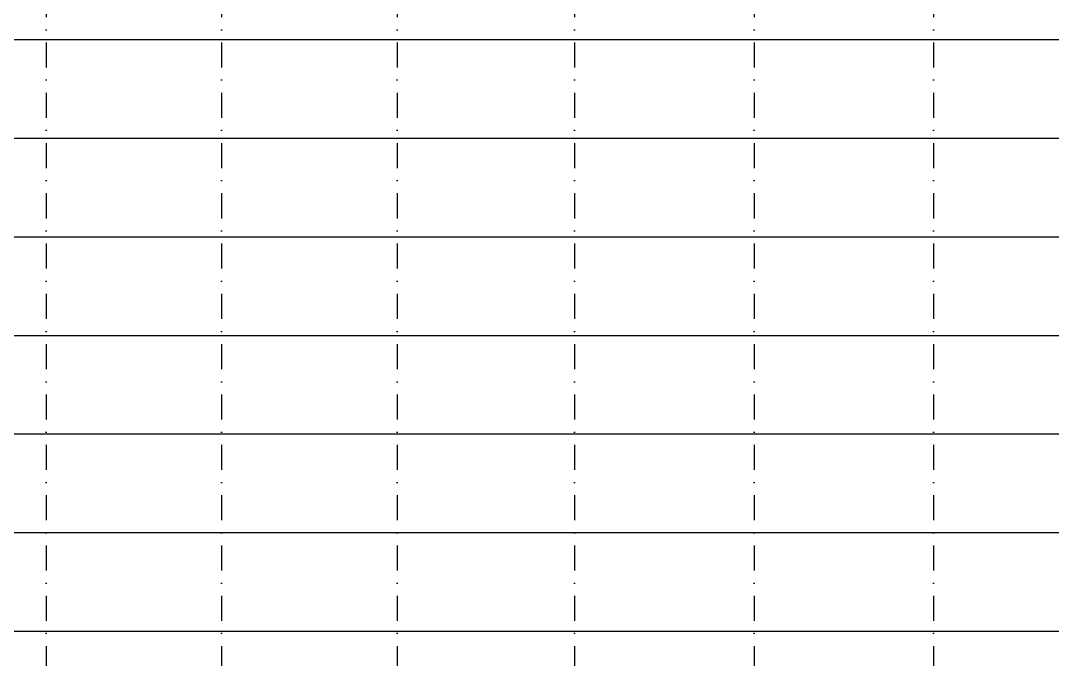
# Model space of a CAD drawing. Header units: metres. Extents: x -121 to 9872, y 3505 to 10721.
# Drawn here: x 3207 to 3730, y 6213 to 6537 of the extents above; entities that cross this region are included whole.
import ezdxf

# ---------------------------------------------------------------- set-up
doc = ezdxf.new("R2010")
doc.units = ezdxf.units.M
doc.linetypes.add('DASHDOT', pattern=[25.4, 12.7, -6.35, 0, -6.35])
doc.layers.add('GRID', color=253, linetype='Continuous')

msp = doc.modelspace()

# ---------------------------------------------------------------- linework, layer by layer
at = {"layer": 'GRID', "linetype": 'DASHDOT'}
for p, q in [((3220.282, 7876.973), (3220.282, 5510.205)), ((3309.282, 7876.973), (3309.282, 5510.205)), ((3398.282, 7876.973), (3398.282, 5510.205)), ((3488.211, 7876.973), (3488.211, 5510.205)), ((3579.211, 7876.973), (3579.211, 5510.205)), ((3670.211, 7876.973), (3670.211, 5510.205))]:
    msp.add_line(p, q, dxfattribs=at)
at = {"layer": 'GRID'}
for points in [[(-30.298, 6526.973), (7827.812, 6526.973)], [(-30.298, 6476.973), (7827.812, 6476.973)], [(-30.298, 6426.973), (7827.812, 6426.973)], [(-30.298, 6376.973), (7827.812, 6376.973)], [(-30.298, 6326.973), (7827.812, 6326.973)], [(-30.298, 6276.973), (7827.812, 6276.973)], [(-30.298, 6226.973), (7827.812, 6226.973)]]:
    msp.add_lwpolyline(points, dxfattribs=at)

doc.saveas('drawing.dxf')
